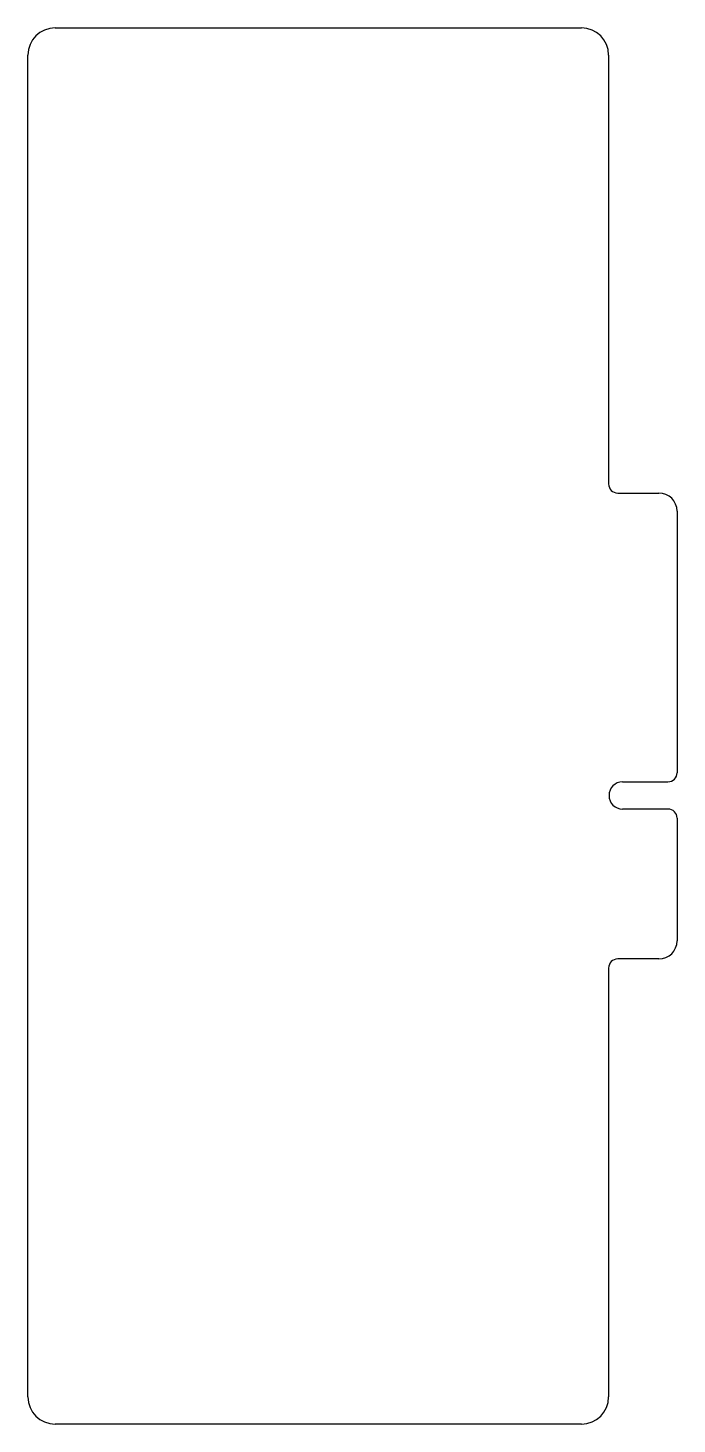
# Model space of a CAD drawing. Header units: millimetres. Extents: x -17.9 to 17.9, y -38.5 to 38.5.
import ezdxf

# ---------------------------------------------------------------- set-up
doc = ezdxf.new("R2010")
doc.units = ezdxf.units.MM
doc.layers.add('Sketch001', color=7, linetype='CONTINUOUS')

msp = doc.modelspace()

# ---------------------------------------------------------------- linework, layer by layer
at = {"layer": 'Sketch001'}
for p, q in [((-16.385, 38.5), (12.615, 38.5)), ((-17.885, -37), (-17.885, 37)), ((14.115, 37), (14.115, 13.35)), ((14.615, 12.85), (16.885, 12.85)), ((17.885, 11.85), (17.885, -2.58)), ((14.885, -3.08), (17.385, -3.08)), ((17.385, -4.58), (14.885, -4.58)), ((17.885, -5.08), (17.885, -11.85)), ((16.885, -12.85), (14.615, -12.85)), ((14.115, -13.35), (14.115, -37)), ((12.615, -38.5), (-16.385, -38.5))]:
    msp.add_line(p, q, dxfattribs=at)
for centre, radius, start, end in [((-16.385, 37), 1.5, 90, 180), ((12.615, 37), 1.5, 0, 90), ((14.615, 13.35), 0.5, 180, -90), ((16.885, 11.85), 1, 0, 90), ((14.885, -3.83), 0.75, 90, -90), ((17.385, -2.58), 0.5, -90, 0), ((17.385, -5.08), 0.5, 0, 90), ((16.885, -11.85), 1, -90, 0), ((14.615, -13.35), 0.5, 90, 180), ((-16.385, -37), 1.5, 180, -90), ((12.615, -37), 1.5, -90, 0)]:
    msp.add_arc(centre, radius, start, end, dxfattribs=at)

doc.saveas('drawing.dxf')
